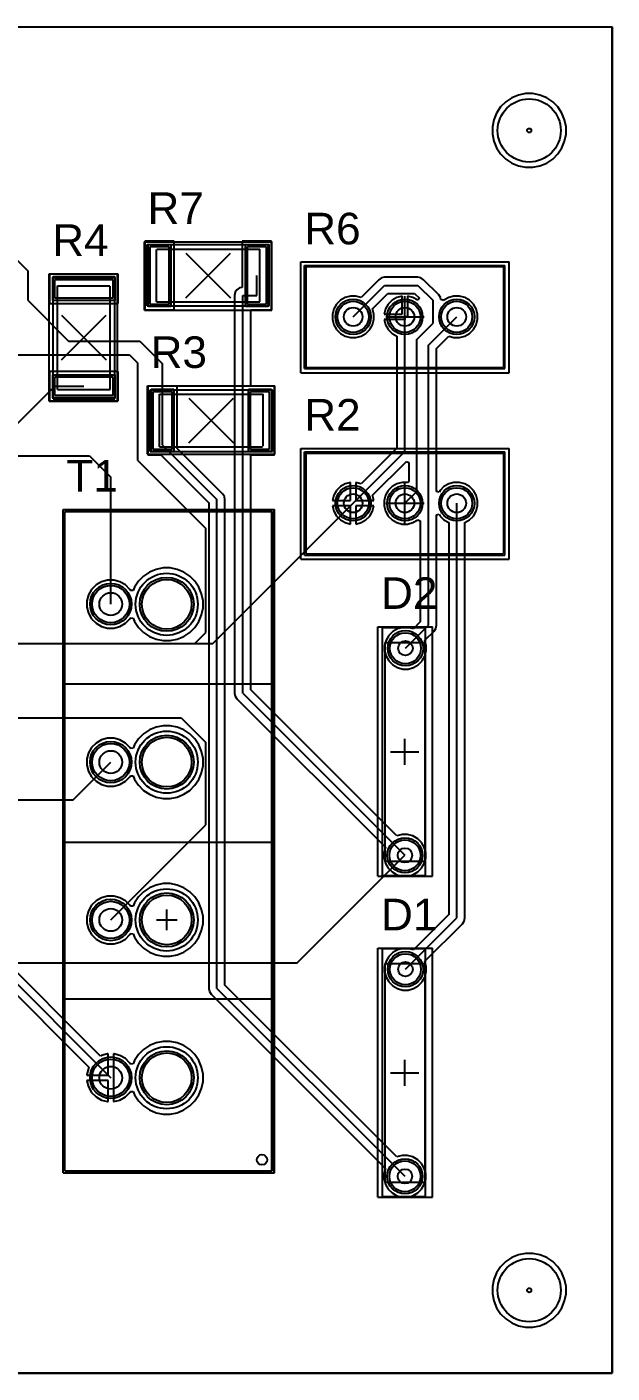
# Model space of a CAD drawing. Header units: millimetres. Extents: x 0 to 140, y 0 to 65.
# Drawn here: x 111.8 to 140, y 0 to 65 of the extents above; entities that cross this region are included whole.
import ezdxf

# ---------------------------------------------------------------- set-up
doc = ezdxf.new("R2010")
doc.units = ezdxf.units.MM
for name, color, linetype in [('BottomLayer', 5, 'Continuous'), ('BottomSolder', 6, 'Continuous'), ('Mechanical1', 6, 'Continuous'), ('Mechanical15', 56, 'Continuous'), ('MultiLayer', 9, 'Continuous'), ('PadHoleLayer', 156, 'Continuous'), ('TopLayer', 1, 'Continuous'), ('TopOverlay', 2, 'Continuous'), ('TopSolder', 216, 'Continuous')]:
    doc.layers.add(name, color=color, linetype=linetype)
doc.styles.add('Arial', font='arial.ttf', dxfattribs={"height": 0.2})

# ---------------------------------------------------------------- blocks, each defined once
blk = doc.blocks.new('CON__WJ06_04P_2')
at = {"layer": 'BottomLayer'}
for centre, radius in [((-15.24, 2.7), 0.9), ((-7.62, 2.7), 0.9), ((0, 2.7), 0.9), ((7.63, 2.7), 0.9), ((-15.24, 0), 1.2), ((-7.62, 0), 1.2), ((0, 0), 1.2), ((7.62, 0), 1.2)]:
    blk.add_circle(centre, radius, dxfattribs=at)
at = {"layer": 'BottomSolder'}
for centre, radius in [((-15.24, 2.7), 1.002), ((-7.62, 2.7), 1.002), ((0, 2.7), 1.002), ((7.63, 2.7), 1.002), ((-15.24, 0), 1.302), ((-7.62, 0), 1.302), ((0, 0), 1.302), ((7.62, 0), 1.302)]:
    blk.add_circle(centre, radius, dxfattribs=at)
at = {"layer": 'Mechanical1'}
for p, q in [((-19.74, 4.92), (12.1, 4.92)), ((-19.74, 4.92), (-19.74, -5.08)), ((12.1, 4.92), (12.1, -5.08)), ((-19.74, -5.08), (12.1, -5.08))]:
    blk.add_line(p, q, dxfattribs=at)
blk.add_circle((-19.2, -4.6), 0.25, dxfattribs=at)
at = {"layer": 'Mechanical15'}
for p, q in [((-19.83, 5), (12.2, 5)), ((-19.83, 5), (-19.83, -5.175)), ((12.2, 5), (12.2, -5.175)), ((-8.12, 0), (-7.12, 0)), ((-7.62, 0.5), (-7.62, -0.5)), ((-19.83, -5.175), (12.2, -5.175))]:
    blk.add_line(p, q, dxfattribs=at)
at = {"layer": 'MultiLayer'}
for centre, radius in [((-15.24, 2.7), 0.9), ((-7.62, 2.7), 0.9), ((0, 2.7), 0.9), ((7.63, 2.7), 0.9), ((-15.24, 0), 1.2), ((-7.62, 0), 1.2), ((0, 0), 1.2), ((7.62, 0), 1.2)]:
    blk.add_circle(centre, radius, dxfattribs=at)
at = {"layer": 'PadHoleLayer'}
for centre, radius in [((-15.24, 2.7), 0.55), ((-7.62, 2.7), 0.55), ((0, 2.7), 0.55), ((7.63, 2.7), 0.55), ((-15.24, 0), 1.5), ((-7.62, 0), 1.5), ((0, 0), 1.5), ((7.62, 0), 1.5)]:
    blk.add_circle(centre, radius, dxfattribs=at)
at = {"layer": 'TopLayer'}
for centre, radius in [((-15.24, 2.7), 0.9), ((-7.62, 2.7), 0.9), ((0, 2.7), 0.9), ((7.63, 2.7), 0.9), ((-15.24, 0), 1.2), ((-7.62, 0), 1.2), ((0, 0), 1.2), ((7.62, 0), 1.2)]:
    blk.add_circle(centre, radius, dxfattribs=at)
at = {"layer": 'TopOverlay'}
for p, q in [((-19.83, 5), (-19.83, -5.2)), ((-19.83, 5), (-3.03, 5)), ((-11.43, 5), (-11.43, -5.2)), ((-3.87, 5), (12.2, 5)), ((-3.87, 5), (-3.87, -5.2)), ((3.78, 5), (3.78, -5.2)), ((12.2, 5), (12.2, -5.2)), ((-19.83, -5.2), (-3.03, -5.2)), ((-3.87, -5.2), (12.2, -5.2))]:
    blk.add_line(p, q, dxfattribs=at)
blk.add_circle((-19.2, -4.6), 0.25, dxfattribs=at)
at = {"layer": 'TopSolder'}
for centre, radius in [((-15.24, 2.7), 1.002), ((-7.62, 2.7), 1.002), ((0, 2.7), 1.002), ((7.63, 2.7), 1.002), ((-15.24, 0), 1.302), ((-7.62, 0), 1.302), ((0, 0), 1.302), ((7.62, 0), 1.302)]:
    blk.add_circle(centre, radius, dxfattribs=at)
blk = doc.blocks.new('R________2010_4')
at = {"layer": 'BottomLayer'}
for p, q in [((-2.8, 1.4), (-1.9, 1.4)), ((-2.8, -1.4), (-2.8, 1.4)), ((-1.9, 1.4), (-1.9, -1.4)), ((1.9, 1.4), (2.8, 1.4)), ((1.9, -1.4), (1.9, 1.4)), ((2.8, 1.4), (2.8, -1.4)), ((-1.9, -1.4), (-2.8, -1.4)), ((2.8, -1.4), (1.9, -1.4))]:
    blk.add_line(p, q, dxfattribs=at)
at = {"layer": 'BottomSolder'}
for p, q in [((-2.902, 1.502), (-1.798, 1.502)), ((-2.902, -1.502), (-2.902, 1.502)), ((-1.798, 1.502), (-1.798, -1.502)), ((1.798, 1.502), (2.902, 1.502)), ((1.798, -1.502), (1.798, 1.502)), ((2.902, 1.502), (2.902, -1.502)), ((-1.798, -1.502), (-2.902, -1.502)), ((2.902, -1.502), (1.798, -1.502))]:
    blk.add_line(p, q, dxfattribs=at)
at = {"layer": 'Mechanical1'}
for p, q in [((-2.5, -1.275), (-2.5, 1.25)), ((-2.475, 1.275), (2.5, 1.275)), ((2.5, -1.275), (2.5, 1.275)), ((-2.5, -1.275), (2.5, -1.275))]:
    blk.add_line(p, q, dxfattribs=at)
at = {"layer": 'Mechanical15'}
for p, q in [((-2.95, 1.5), (2.95, 1.5)), ((-2.95, -1.475), (-2.95, 1.5)), ((2.95, -1.475), (2.95, 1.5)), ((-1.08, 1.079), (1.079, -1.08)), ((-1.08, -1.08), (1.079, 1.079)), ((-2.95, -1.475), (2.95, -1.475))]:
    blk.add_line(p, q, dxfattribs=at)
at = {"layer": 'MultiLayer'}
for p, q in [((-2.8, 1.4), (-1.9, 1.4)), ((-2.8, -1.4), (-2.8, 1.4)), ((-1.9, 1.4), (-1.9, -1.4)), ((1.9, 1.4), (2.8, 1.4)), ((1.9, -1.4), (1.9, 1.4)), ((2.8, 1.4), (2.8, -1.4)), ((-1.9, -1.4), (-2.8, -1.4)), ((2.8, -1.4), (1.9, -1.4))]:
    blk.add_line(p, q, dxfattribs=at)
at = {"layer": 'TopLayer'}
for p, q in [((-2.8, 1.4), (-1.9, 1.4)), ((-2.8, -1.4), (-2.8, 1.4)), ((-1.9, 1.4), (-1.9, -1.4)), ((1.9, 1.4), (2.8, 1.4)), ((1.9, -1.4), (1.9, 1.4)), ((2.8, 1.4), (2.8, -1.4)), ((-1.9, -1.4), (-2.8, -1.4)), ((2.8, -1.4), (1.9, -1.4))]:
    blk.add_line(p, q, dxfattribs=at)
at = {"layer": 'TopOverlay'}
for p, q in [((-3.075, 1.625), (3.075, 1.625)), ((-3.075, -1.675), (-3.075, 1.625)), ((3.075, -1.675), (3.075, 1.625)), ((-3.075, -1.675), (3.075, -1.675))]:
    blk.add_line(p, q, dxfattribs=at)
at = {"layer": 'TopSolder'}
for p, q in [((-2.902, 1.502), (-1.798, 1.502)), ((-2.902, -1.502), (-2.902, 1.502)), ((-1.798, 1.502), (-1.798, -1.502)), ((1.798, 1.502), (2.902, 1.502)), ((1.798, -1.502), (1.798, 1.502)), ((2.902, 1.502), (2.902, -1.502)), ((-1.798, -1.502), (-2.902, -1.502)), ((2.902, -1.502), (1.798, -1.502))]:
    blk.add_line(p, q, dxfattribs=at)
blk = doc.blocks.new('TRIMPOT_5')
at = {"layer": 'BottomLayer'}
for centre in [(-2.5, 0), (0, 0), (2.5, 0)]:
    blk.add_circle(centre, 0.75, dxfattribs=at)
at = {"layer": 'BottomSolder'}
for centre in [(-2.5, 0), (0, 0), (2.5, 0)]:
    blk.add_circle(centre, 0.852, dxfattribs=at)
at = {"layer": 'Mechanical1'}
for p, q in [((-4.775, 2.425), (-4.775, -2.425)), ((4.775, 2.45), (-4.75, 2.45)), ((4.775, 2.45), (4.775, -2.425)), ((4.775, -2.425), (-4.775, -2.425))]:
    blk.add_line(p, q, dxfattribs=at)
at = {"layer": 'Mechanical15'}
for p, q in [((4.85, 2.5), (-4.825, 2.5)), ((-4.825, 2.5), (-4.825, -2.475)), ((4.85, 2.5), (4.85, -2.475)), ((0, 1), (0, -1)), ((0.925, 0), (-0.925, 0)), ((4.85, -2.475), (-4.825, -2.475))]:
    blk.add_line(p, q, dxfattribs=at)
at = {"layer": 'MultiLayer'}
for centre in [(-2.5, 0), (0, 0), (2.5, 0)]:
    blk.add_circle(centre, 0.75, dxfattribs=at)
at = {"layer": 'PadHoleLayer'}
for centre in [(-2.5, 0), (0, 0), (2.5, 0)]:
    blk.add_circle(centre, 0.45, dxfattribs=at)
at = {"layer": 'TopLayer'}
for centre in [(-2.5, 0), (0, 0), (2.5, 0)]:
    blk.add_circle(centre, 0.75, dxfattribs=at)
at = {"layer": 'TopOverlay'}
for p, q in [((-5.025, 2.7), (-5.025, -2.65)), ((5.025, 2.7), (-5.025, 2.7)), ((5.025, 2.7), (5.025, -2.65)), ((5.025, -2.65), (-5.025, -2.65))]:
    blk.add_line(p, q, dxfattribs=at)
at = {"layer": 'TopSolder'}
for centre in [(-2.5, 0), (0, 0), (2.5, 0)]:
    blk.add_circle(centre, 0.852, dxfattribs=at)
blk = doc.blocks.new('R________2010_7')
at = {"layer": 'BottomLayer'}
for p, q in [((-2.8, 1.4), (-1.9, 1.4)), ((-2.8, -1.4), (-2.8, 1.4)), ((-1.9, 1.4), (-1.9, -1.4)), ((1.9, 1.4), (2.8, 1.4)), ((1.9, -1.4), (1.9, 1.4)), ((2.8, 1.4), (2.8, -1.4)), ((-1.9, -1.4), (-2.8, -1.4)), ((2.8, -1.4), (1.9, -1.4))]:
    blk.add_line(p, q, dxfattribs=at)
at = {"layer": 'BottomSolder'}
for p, q in [((-2.902, 1.502), (-1.798, 1.502)), ((-2.902, -1.502), (-2.902, 1.502)), ((-1.798, 1.502), (-1.798, -1.502)), ((1.798, 1.502), (2.902, 1.502)), ((1.798, -1.502), (1.798, 1.502)), ((2.902, 1.502), (2.902, -1.502)), ((-1.798, -1.502), (-2.902, -1.502)), ((2.902, -1.502), (1.798, -1.502))]:
    blk.add_line(p, q, dxfattribs=at)
at = {"layer": 'Mechanical1'}
for p, q in [((-2.5, -1.275), (-2.5, 1.25)), ((2.5, 1.275), (-2.475, 1.275)), ((2.5, -1.275), (2.5, 1.275)), ((2.5, -1.275), (-2.5, -1.275))]:
    blk.add_line(p, q, dxfattribs=at)
at = {"layer": 'Mechanical15'}
for p, q in [((-2.95, -1.475), (-2.95, 1.5)), ((2.95, 1.5), (-2.95, 1.5)), ((2.95, -1.475), (2.95, 1.5)), ((-1.08, -1.079), (1.079, 1.08)), ((1.079, -1.079), (-1.08, 1.08)), ((2.95, -1.475), (-2.95, -1.475))]:
    blk.add_line(p, q, dxfattribs=at)
at = {"layer": 'MultiLayer'}
for p, q in [((-2.8, 1.4), (-1.9, 1.4)), ((-2.8, -1.4), (-2.8, 1.4)), ((-1.9, 1.4), (-1.9, -1.4)), ((1.9, 1.4), (2.8, 1.4)), ((1.9, -1.4), (1.9, 1.4)), ((2.8, 1.4), (2.8, -1.4)), ((-1.9, -1.4), (-2.8, -1.4)), ((2.8, -1.4), (1.9, -1.4))]:
    blk.add_line(p, q, dxfattribs=at)
at = {"layer": 'TopLayer'}
for p, q in [((-2.8, 1.4), (-1.9, 1.4)), ((-2.8, -1.4), (-2.8, 1.4)), ((-1.9, 1.4), (-1.9, -1.4)), ((1.9, 1.4), (2.8, 1.4)), ((1.9, -1.4), (1.9, 1.4)), ((2.8, 1.4), (2.8, -1.4)), ((-1.9, -1.4), (-2.8, -1.4)), ((2.8, -1.4), (1.9, -1.4))]:
    blk.add_line(p, q, dxfattribs=at)
at = {"layer": 'TopOverlay'}
for p, q in [((-3.075, -1.675), (-3.075, 1.625)), ((3.075, 1.625), (-3.075, 1.625)), ((3.075, -1.675), (3.075, 1.625)), ((3.075, -1.675), (-3.075, -1.675))]:
    blk.add_line(p, q, dxfattribs=at)
at = {"layer": 'TopSolder'}
for p, q in [((-2.902, 1.502), (-1.798, 1.502)), ((-2.902, -1.502), (-2.902, 1.502)), ((-1.798, 1.502), (-1.798, -1.502)), ((1.798, 1.502), (2.902, 1.502)), ((1.798, -1.502), (1.798, 1.502)), ((2.902, 1.502), (2.902, -1.502)), ((-1.798, -1.502), (-2.902, -1.502)), ((2.902, -1.502), (1.798, -1.502))]:
    blk.add_line(p, q, dxfattribs=at)
blk = doc.blocks.new('R________2010_8')
at = {"layer": 'BottomLayer'}
for p, q in [((-2.8, 1.4), (-1.9, 1.4)), ((-2.8, -1.4), (-2.8, 1.4)), ((-1.9, 1.4), (-1.9, -1.4)), ((1.9, 1.4), (2.8, 1.4)), ((1.9, -1.4), (1.9, 1.4)), ((2.8, 1.4), (2.8, -1.4)), ((-1.9, -1.4), (-2.8, -1.4)), ((2.8, -1.4), (1.9, -1.4))]:
    blk.add_line(p, q, dxfattribs=at)
at = {"layer": 'BottomSolder'}
for p, q in [((-2.902, 1.502), (-1.798, 1.502)), ((-2.902, -1.502), (-2.902, 1.502)), ((-1.798, 1.502), (-1.798, -1.502)), ((1.798, 1.502), (2.902, 1.502)), ((1.798, -1.502), (1.798, 1.502)), ((2.902, 1.502), (2.902, -1.502)), ((-1.798, -1.502), (-2.902, -1.502)), ((2.902, -1.502), (1.798, -1.502))]:
    blk.add_line(p, q, dxfattribs=at)
at = {"layer": 'Mechanical1'}
for p, q in [((-2.5, 1.25), (-2.5, -1.275)), ((2.5, 1.275), (-2.475, 1.275)), ((2.5, 1.275), (2.5, -1.275)), ((2.5, -1.275), (-2.5, -1.275))]:
    blk.add_line(p, q, dxfattribs=at)
at = {"layer": 'Mechanical15'}
for p, q in [((2.95, 1.5), (-2.95, 1.5)), ((-2.95, 1.5), (-2.95, -1.475)), ((2.95, 1.5), (2.95, -1.475)), ((1.079, -1.08), (-1.08, 1.079)), ((1.079, 1.079), (-1.08, -1.08)), ((2.95, -1.475), (-2.95, -1.475))]:
    blk.add_line(p, q, dxfattribs=at)
at = {"layer": 'MultiLayer'}
for p, q in [((-2.8, 1.4), (-1.9, 1.4)), ((-2.8, -1.4), (-2.8, 1.4)), ((-1.9, 1.4), (-1.9, -1.4)), ((1.9, 1.4), (2.8, 1.4)), ((1.9, -1.4), (1.9, 1.4)), ((2.8, 1.4), (2.8, -1.4)), ((-1.9, -1.4), (-2.8, -1.4)), ((2.8, -1.4), (1.9, -1.4))]:
    blk.add_line(p, q, dxfattribs=at)
at = {"layer": 'TopLayer'}
for p, q in [((-2.8, 1.4), (-1.9, 1.4)), ((-2.8, -1.4), (-2.8, 1.4)), ((-1.9, 1.4), (-1.9, -1.4)), ((1.9, 1.4), (2.8, 1.4)), ((1.9, -1.4), (1.9, 1.4)), ((2.8, 1.4), (2.8, -1.4)), ((-1.9, -1.4), (-2.8, -1.4)), ((2.8, -1.4), (1.9, -1.4))]:
    blk.add_line(p, q, dxfattribs=at)
at = {"layer": 'TopOverlay'}
for p, q in [((3.075, 1.625), (-3.075, 1.625)), ((-3.075, 1.625), (-3.075, -1.675)), ((3.075, 1.625), (3.075, -1.675)), ((3.075, -1.675), (-3.075, -1.675))]:
    blk.add_line(p, q, dxfattribs=at)
at = {"layer": 'TopSolder'}
for p, q in [((-2.902, 1.502), (-1.798, 1.502)), ((-2.902, -1.502), (-2.902, 1.502)), ((-1.798, 1.502), (-1.798, -1.502)), ((1.798, 1.502), (2.902, 1.502)), ((1.798, -1.502), (1.798, 1.502)), ((2.902, 1.502), (2.902, -1.502)), ((-1.798, -1.502), (-2.902, -1.502)), ((2.902, -1.502), (1.798, -1.502))]:
    blk.add_line(p, q, dxfattribs=at)
blk = doc.blocks.new('TRIMPOT_9')
at = {"layer": 'BottomLayer'}
for centre in [(-2.5, 0), (0, 0), (2.5, 0)]:
    blk.add_circle(centre, 0.75, dxfattribs=at)
at = {"layer": 'BottomSolder'}
for centre in [(-2.5, 0), (0, 0), (2.5, 0)]:
    blk.add_circle(centre, 0.852, dxfattribs=at)
at = {"layer": 'Mechanical1'}
for p, q in [((-4.775, 2.425), (-4.775, -2.425)), ((4.775, 2.45), (-4.75, 2.45)), ((4.775, 2.45), (4.775, -2.425)), ((4.775, -2.425), (-4.775, -2.425))]:
    blk.add_line(p, q, dxfattribs=at)
at = {"layer": 'Mechanical15'}
for p, q in [((4.85, 2.5), (-4.825, 2.5)), ((-4.825, 2.5), (-4.825, -2.475)), ((4.85, 2.5), (4.85, -2.475)), ((0, 1), (0, -1)), ((0.925, 0), (-0.925, 0)), ((4.85, -2.475), (-4.825, -2.475))]:
    blk.add_line(p, q, dxfattribs=at)
at = {"layer": 'MultiLayer'}
for centre in [(-2.5, 0), (0, 0), (2.5, 0)]:
    blk.add_circle(centre, 0.75, dxfattribs=at)
at = {"layer": 'PadHoleLayer'}
for centre in [(-2.5, 0), (0, 0), (2.5, 0)]:
    blk.add_circle(centre, 0.45, dxfattribs=at)
at = {"layer": 'TopLayer'}
for centre in [(-2.5, 0), (0, 0), (2.5, 0)]:
    blk.add_circle(centre, 0.75, dxfattribs=at)
at = {"layer": 'TopOverlay'}
for p, q in [((-5.025, 2.7), (-5.025, -2.65)), ((5.025, 2.7), (-5.025, 2.7)), ((5.025, 2.7), (5.025, -2.65)), ((5.025, -2.65), (-5.025, -2.65))]:
    blk.add_line(p, q, dxfattribs=at)
at = {"layer": 'TopSolder'}
for centre in [(-2.5, 0), (0, 0), (2.5, 0)]:
    blk.add_circle(centre, 0.852, dxfattribs=at)
blk = doc.blocks.new('DIODE_15')
at = {"layer": 'BottomLayer'}
for centre in [(-5, 0.025), (5, 0)]:
    blk.add_circle(centre, 0.75, dxfattribs=at)
at = {"layer": 'BottomSolder'}
for centre in [(-5, 0.025), (5, 0)]:
    blk.add_circle(centre, 0.852, dxfattribs=at)
at = {"layer": 'Mechanical1'}
for p, q in [((-5.275, -0.95), (-5.275, 0.975)), ((5.275, 0.975), (-5.275, 0.975)), ((5.275, -0.95), (5.275, 0.975)), ((5.275, -0.95), (-5.275, -0.95))]:
    blk.add_line(p, q, dxfattribs=at)
at = {"layer": 'Mechanical15'}
for p, q in [((5.975, 1), (-6, 1)), ((-6, -1.075), (-6, 1)), ((0, -0.7), (0, 0.675)), ((5.975, -1.075), (5.975, 1)), ((0.625, 0), (-0.625, 0)), ((5.975, -1.075), (-6, -1.075))]:
    blk.add_line(p, q, dxfattribs=at)
at = {"layer": 'MultiLayer'}
for centre in [(-5, 0.025), (5, 0)]:
    blk.add_circle(centre, 0.75, dxfattribs=at)
at = {"layer": 'PadHoleLayer'}
for centre in [(-5, 0.025), (5, 0)]:
    blk.add_circle(centre, 0.35, dxfattribs=at)
at = {"layer": 'TopLayer'}
for centre in [(-5, 0.025), (5, 0)]:
    blk.add_circle(centre, 0.75, dxfattribs=at)
at = {"layer": 'TopOverlay'}
for p, q in [((-6.025, -1.3), (-6.025, 1.325)), ((6, 1.325), (-6.025, 1.325)), ((6, -1.3), (6, 1.325)), ((6, -1.3), (-6.025, -1.3))]:
    blk.add_line(p, q, dxfattribs=at)
at = {"layer": 'TopSolder'}
for centre in [(-5, 0.025), (5, 0)]:
    blk.add_circle(centre, 0.852, dxfattribs=at)
blk = doc.blocks.new('DIODE_16')
at = {"layer": 'BottomLayer'}
for centre in [(-5, 0.025), (5, 0)]:
    blk.add_circle(centre, 0.75, dxfattribs=at)
at = {"layer": 'BottomSolder'}
for centre in [(-5, 0.025), (5, 0)]:
    blk.add_circle(centre, 0.852, dxfattribs=at)
at = {"layer": 'Mechanical1'}
for p, q in [((5.275, 0.975), (-5.275, 0.975)), ((-5.275, -0.95), (-5.275, 0.975)), ((5.275, -0.95), (5.275, 0.975)), ((5.275, -0.95), (-5.275, -0.95))]:
    blk.add_line(p, q, dxfattribs=at)
at = {"layer": 'Mechanical15'}
for p, q in [((-6, -1.075), (-6, 1)), ((5.975, 1), (-6, 1)), ((0, -0.7), (0, 0.675)), ((5.975, -1.075), (5.975, 1)), ((0.625, 0), (-0.625, 0)), ((5.975, -1.075), (-6, -1.075))]:
    blk.add_line(p, q, dxfattribs=at)
at = {"layer": 'MultiLayer'}
for centre in [(-5, 0.025), (5, 0)]:
    blk.add_circle(centre, 0.75, dxfattribs=at)
at = {"layer": 'PadHoleLayer'}
for centre in [(-5, 0.025), (5, 0)]:
    blk.add_circle(centre, 0.35, dxfattribs=at)
at = {"layer": 'TopLayer'}
for centre in [(-5, 0.025), (5, 0)]:
    blk.add_circle(centre, 0.75, dxfattribs=at)
at = {"layer": 'TopOverlay'}
for p, q in [((6, 1.325), (-6.025, 1.325)), ((-6.025, -1.3), (-6.025, 1.325)), ((6, -1.3), (6, 1.325)), ((6, -1.3), (-6.025, -1.3))]:
    blk.add_line(p, q, dxfattribs=at)
at = {"layer": 'TopSolder'}
for centre in [(-5, 0.025), (5, 0)]:
    blk.add_circle(centre, 0.852, dxfattribs=at)

msp = doc.modelspace()

# ---------------------------------------------------------------- linework, layer by layer
at = {"layer": 'BottomLayer'}
for p, q in [((0, 65), (140, 65)), ((140, 0), (140, 65)), ((106.115, 58.896), (111.804, 53.206)), ((111.804, 51.784), (111.804, 53.206)), ((111.804, 51.784), (113.76, 49.828)), ((113.76, 49.828), (117.208, 49.828)), ((117.208, 49.828), (118.3, 48.736)), ((99.384, 49.168), (116.706, 49.168)), ((116.706, 49.168), (117.113, 48.761)), ((117.113, 44.062), (117.113, 48.761)), ((118.3, 46), (118.3, 48.736)), ((110.649, 45.205), (113.093, 47.65)), ((113.093, 47.65), (114.5, 47.65)), ((11.452, 44.291), (114.776, 44.291)), ((114.776, 44.291), (115.8, 43.267)), ((117.113, 44.062), (120.389, 40.786)), ((115.8, 37.13), (115.8, 43.267)), ((120.723, 35.223), (127.5, 42)), ((120.389, 35.757), (120.389, 40.786)), ((119.856, 35.223), (120.389, 35.757)), ((105.827, 35.223), (119.856, 35.223)), ((119.856, 35.223), (120.723, 35.223)), ((105.822, 31.642), (119.196, 31.642)), ((119.196, 31.642), (120.389, 30.448)), ((120.389, 26.469), (120.389, 30.448)), ((113.979, 27.679), (115.8, 29.5)), ((96.056, 27.679), (113.979, 27.679)), ((115.8, 21.88), (120.389, 26.469)), ((124.805, 19.805), (130, 25)), ((28.162, 19.805), (124.805, 19.805)), ((0, 0), (140, 0))]:
    msp.add_line(p, q, dxfattribs=at)
at = {"layer": 'BottomSolder'}
for centre in [(136, 60), (136, 4)]:
    msp.add_circle(centre, 0.102, dxfattribs=at)
at = {"layer": 'PadHoleLayer'}
for centre in [(136, 60), (136, 4)]:
    msp.add_circle(centre, 1.525, dxfattribs=at)
at = {"layer": 'TopLayer'}
for p, q in [((0, 65), (140, 65)), ((140, 65), (140, 0)), ((135.825, 61.779), (135.481, 61.711)), ((136.175, 61.779), (135.825, 61.779)), ((136.519, 61.711), (136.175, 61.779)), ((134.618, 61.134), (134.423, 60.843)), ((134.866, 61.382), (134.618, 61.134)), ((135.157, 61.577), (134.866, 61.382)), ((135.481, 61.711), (135.157, 61.577)), ((136.843, 61.577), (136.519, 61.711)), ((137.134, 61.382), (136.843, 61.577)), ((137.382, 61.134), (137.134, 61.382)), ((137.577, 60.843), (137.382, 61.134)), ((134.289, 60.519), (134.221, 60.175)), ((134.423, 60.843), (134.289, 60.519)), ((137.711, 60.519), (137.577, 60.843)), ((137.779, 60.175), (137.711, 60.519)), ((134.221, 60.175), (134.221, 59.825)), ((134.221, 59.825), (134.289, 59.481)), ((137.711, 59.481), (137.779, 59.825)), ((137.779, 59.825), (137.779, 60.175)), ((134.289, 59.481), (134.423, 59.157)), ((134.423, 59.157), (134.618, 58.866)), ((137.382, 58.866), (137.577, 59.157)), ((137.577, 59.157), (137.711, 59.481)), ((134.618, 58.866), (134.866, 58.618)), ((134.866, 58.618), (135.157, 58.423)), ((136.843, 58.423), (137.134, 58.618)), ((137.134, 58.618), (137.382, 58.866)), ((135.157, 58.423), (135.481, 58.289)), ((135.481, 58.289), (135.825, 58.221)), ((135.825, 58.221), (136.175, 58.221)), ((136.175, 58.221), (136.519, 58.289)), ((136.519, 58.289), (136.843, 58.423)), ((118.854, 54.654), (117.446, 54.654)), ((117.446, 54.654), (117.446, 51.346)), ((118.854, 51.346), (118.854, 54.654)), ((123.554, 54.654), (122.146, 54.654)), ((122.146, 54.654), (122.146, 52.422)), ((123.554, 51.346), (123.554, 54.654)), ((116.154, 53.054), (112.846, 53.054)), ((112.846, 53.054), (112.846, 51.646)), ((116.154, 51.646), (116.154, 53.054)), ((122.85, 52.038), (122.85, 53)), ((128.746, 52.795), (127.886, 51.936)), ((128.872, 52.879), (128.746, 52.795)), ((129.021, 52.909), (128.872, 52.879)), ((130.626, 52.909), (129.021, 52.909)), ((130.774, 52.879), (130.626, 52.909)), ((130.9, 52.795), (130.774, 52.879)), ((131.637, 52.059), (130.9, 52.795)), ((121.809, 52.187), (121.779, 52.038)), ((121.779, 52.038), (121.779, 32.833)), ((121.893, 52.313), (121.809, 52.187)), ((122.019, 52.397), (121.893, 52.313)), ((122.146, 52.422), (122.019, 52.397)), ((122.167, 52.038), (122.85, 52.038)), ((122.167, 32.833), (122.167, 52.038)), ((127.368, 52.004), (127.112, 51.936)), ((127.632, 52.004), (127.368, 52.004)), ((127.5, 51), (129.021, 52.521)), ((127.886, 51.936), (127.632, 52.004)), ((128.436, 51.386), (129.181, 52.132)), ((129.021, 52.521), (130.626, 52.521)), ((129.181, 52.132), (130.465, 52.132)), ((129.868, 52.004), (129.612, 51.936)), ((129.873, 52.004), (129.868, 52.004)), ((129.873, 51.127), (129.873, 52.004)), ((130.132, 52.004), (130.127, 52.004)), ((130.127, 52.004), (130.127, 51)), ((130.388, 51.936), (130.132, 52.004)), ((130.465, 52.132), (130.702, 51.895)), ((130.626, 52.521), (131.362, 51.784)), ((131.721, 51.933), (131.637, 52.059)), ((132.368, 52.004), (132.112, 51.936)), ((132.632, 52.004), (132.368, 52.004)), ((132.887, 51.936), (132.632, 52.004)), ((112.846, 51.646), (116.154, 51.646)), ((126.564, 51.388), (126.496, 51.132)), ((126.697, 51.616), (126.564, 51.388)), ((126.884, 51.803), (126.697, 51.616)), ((127.112, 51.936), (126.884, 51.803)), ((128.504, 51.132), (128.436, 51.386)), ((129.064, 51.388), (128.996, 51.132)), ((129.197, 51.616), (129.064, 51.388)), ((129.384, 51.803), (129.197, 51.616)), ((129.612, 51.936), (129.384, 51.803)), ((130.616, 51.803), (130.388, 51.936)), ((130.702, 51.895), (130.616, 51.803)), ((131.362, 50.692), (131.362, 51.784)), ((131.74, 51.839), (131.721, 51.933)), ((131.872, 51.792), (131.74, 51.839)), ((131.883, 51.803), (131.872, 51.792)), ((132.112, 51.936), (131.883, 51.803)), ((133.116, 51.803), (132.887, 51.936)), ((133.303, 51.616), (133.116, 51.803)), ((133.436, 51.388), (133.303, 51.616)), ((133.504, 51.132), (133.436, 51.388)), ((117.446, 51.346), (118.854, 51.346)), ((122.556, 47.654), (122.556, 51.346)), ((122.556, 51.346), (123.554, 51.346)), ((126.496, 51.132), (126.496, 50.868)), ((126.496, 50.868), (126.564, 50.612)), ((128.436, 50.612), (128.504, 50.868)), ((128.504, 50.868), (128.504, 51.132)), ((128.996, 51.132), (128.996, 51.127)), ((128.996, 51.127), (129.873, 51.127)), ((130, 50.873), (128.996, 50.873)), ((128.996, 50.873), (128.996, 50.868)), ((128.996, 50.868), (129.064, 50.612)), ((130, 44.5), (130, 51)), ((130.127, 51), (130, 51)), ((130, 51), (130, 50.873)), ((131.131, 49.631), (132.5, 51)), ((133.436, 50.612), (133.504, 50.868)), ((133.504, 50.868), (133.504, 51.132)), ((126.564, 50.612), (126.697, 50.384)), ((126.697, 50.384), (126.884, 50.197)), ((126.884, 50.197), (127.112, 50.064)), ((127.112, 50.064), (127.368, 49.996)), ((127.632, 49.996), (127.888, 50.064)), ((127.888, 50.064), (128.116, 50.197)), ((128.116, 50.197), (128.303, 50.384)), ((128.303, 50.384), (128.436, 50.612)), ((129.064, 50.612), (129.197, 50.384)), ((129.197, 50.384), (129.384, 50.197)), ((129.384, 50.197), (129.612, 50.065)), ((129.612, 50.065), (129.612, 44.661)), ((130.575, 49.904), (131.362, 50.692)), ((131.519, 49.47), (132.113, 50.064)), ((132.113, 50.064), (132.368, 49.996)), ((132.632, 49.996), (132.887, 50.064)), ((132.887, 50.064), (133.116, 50.197)), ((133.116, 50.197), (133.303, 50.384)), ((133.303, 50.384), (133.436, 50.612)), ((127.368, 49.996), (127.632, 49.996)), ((130.575, 42.575), (130.575, 49.904)), ((131.131, 36.106), (131.131, 49.631)), ((131.519, 42.564), (131.519, 49.47)), ((132.368, 49.996), (132.632, 49.996)), ((116.154, 48.354), (112.846, 48.354)), ((112.846, 48.354), (112.846, 46.946)), ((116.154, 46.946), (116.154, 48.354)), ((119.004, 47.654), (117.596, 47.654)), ((117.596, 47.654), (117.596, 44.346)), ((119.004, 44.651), (119.004, 47.654)), ((123.704, 47.654), (122.556, 47.654)), ((123.704, 44.346), (123.704, 47.654)), ((112.846, 46.946), (116.154, 46.946)), ((118.3, 44.806), (118.3, 46)), ((117.596, 44.346), (118.21, 44.346)), ((118.21, 44.346), (120.534, 42.022)), ((118.3, 44.806), (120.923, 42.183)), ((121.197, 42.457), (119.004, 44.651)), ((122.556, 32.994), (122.556, 44.346)), ((122.556, 44.346), (123.704, 44.346)), ((127.5, 42), (130, 44.5)), ((129.612, 44.661), (127.887, 42.936)), ((128.436, 42.387), (130.069, 44.02)), ((130.069, 44.02), (130.186, 43.971)), ((130.186, 43.971), (130.186, 43.046)), ((127.112, 42.936), (126.884, 42.803)), ((127.368, 43.004), (127.112, 42.936)), ((127.373, 43.004), (127.368, 43.004)), ((127.373, 42.127), (127.373, 43.004)), ((127.632, 43.004), (127.627, 43.004)), ((127.627, 43.004), (127.627, 42.127)), ((127.887, 42.936), (127.632, 43.004)), ((129.612, 42.936), (129.384, 42.803)), ((129.868, 43.004), (129.612, 42.936)), ((130.132, 43.004), (129.868, 43.004)), ((130.186, 43.046), (130.132, 43.004)), ((132.112, 42.936), (131.884, 42.803)), ((132.368, 43.004), (132.112, 42.936)), ((132.632, 43.004), (132.368, 43.004)), ((132.888, 42.936), (132.632, 43.004)), ((133.116, 42.803), (132.888, 42.936)), ((121.282, 42.331), (121.197, 42.457)), ((121.311, 42.183), (121.282, 42.331)), ((126.564, 42.388), (126.496, 42.132)), ((126.697, 42.616), (126.564, 42.388)), ((126.884, 42.803), (126.697, 42.616)), ((128.504, 42.132), (128.436, 42.387)), ((129.064, 42.388), (128.996, 42.132)), ((129.197, 42.616), (129.064, 42.388)), ((129.384, 42.803), (129.197, 42.616)), ((130, 42), (130.575, 42.575)), ((131.646, 42.53), (131.519, 42.564)), ((131.697, 42.616), (131.646, 42.53)), ((131.884, 42.803), (131.697, 42.616)), ((133.303, 42.616), (133.116, 42.803)), ((133.436, 42.388), (133.303, 42.616)), ((133.504, 42.132), (133.436, 42.388)), ((120.534, 42.022), (120.534, 18.577)), ((120.923, 18.577), (120.923, 42.183)), ((121.311, 18.738), (121.311, 42.183)), ((126.496, 42.132), (126.496, 42.127)), ((126.496, 42.127), (127.373, 42.127)), ((127.373, 41.873), (126.496, 41.873)), ((126.496, 41.873), (126.496, 41.868)), ((126.496, 41.868), (126.564, 41.612)), ((126.564, 41.612), (126.697, 41.384)), ((127.373, 40.996), (127.373, 41.873)), ((127.627, 42.127), (128.504, 42.127)), ((128.504, 41.873), (127.627, 41.873)), ((127.627, 41.873), (127.627, 40.996)), ((128.303, 41.384), (128.436, 41.612)), ((128.436, 41.612), (128.504, 41.868)), ((128.504, 42.127), (128.504, 42.132)), ((128.504, 41.868), (128.504, 41.873)), ((128.996, 42.132), (128.996, 41.868)), ((128.996, 41.868), (129.064, 41.612)), ((129.064, 41.612), (129.197, 41.384)), ((132.5, 21.975), (132.5, 42)), ((133.303, 41.384), (133.436, 41.612)), ((133.436, 41.612), (133.504, 41.868)), ((133.504, 41.868), (133.504, 42.132)), ((126.697, 41.384), (126.884, 41.197)), ((126.884, 41.197), (127.112, 41.064)), ((127.112, 41.064), (127.368, 40.996)), ((127.368, 40.996), (127.373, 40.996)), ((127.627, 40.996), (127.632, 40.996)), ((127.632, 40.996), (127.888, 41.064)), ((127.888, 41.064), (128.117, 41.197)), ((128.117, 41.197), (128.303, 41.384)), ((129.197, 41.384), (129.384, 41.197)), ((129.384, 41.197), (129.612, 41.064)), ((129.612, 41.064), (129.868, 40.996)), ((129.868, 40.996), (130.132, 40.996)), ((130.132, 40.996), (130.388, 41.064)), ((130.388, 41.064), (130.616, 41.197)), ((130.616, 41.197), (130.625, 41.205)), ((130.625, 41.205), (130.743, 41.157)), ((130.743, 41.157), (130.743, 36.267)), ((131.519, 41.436), (131.646, 41.47)), ((131.519, 36.106), (131.519, 41.436)), ((131.646, 41.47), (131.697, 41.384)), ((131.697, 41.384), (131.884, 41.197)), ((131.884, 41.197), (132.112, 41.065)), ((132.112, 41.065), (132.112, 22.136)), ((132.888, 41.065), (133.116, 41.197)), ((132.888, 21.975), (132.888, 41.065)), ((133.116, 41.197), (133.303, 41.384)), ((117.382, 38.482), (117.138, 38.238)), ((117.669, 38.674), (117.382, 38.482)), ((117.988, 38.807), (117.669, 38.674)), ((118.327, 38.874), (117.988, 38.807)), ((118.673, 38.874), (118.327, 38.874)), ((119.012, 38.807), (118.673, 38.874)), ((119.331, 38.674), (119.012, 38.807)), ((119.618, 38.482), (119.331, 38.674)), ((119.862, 38.238), (119.618, 38.482)), ((114.877, 37.839), (114.725, 37.575)), ((115.091, 38.053), (114.877, 37.839)), ((115.355, 38.205), (115.091, 38.053)), ((115.648, 38.284), (115.355, 38.205)), ((115.952, 38.284), (115.648, 38.284)), ((116.245, 38.205), (115.952, 38.284)), ((116.509, 38.053), (116.245, 38.205)), ((116.723, 37.839), (116.509, 38.053)), ((116.754, 37.786), (116.723, 37.839)), ((116.881, 37.794), (116.754, 37.786)), ((116.946, 37.951), (116.881, 37.794)), ((117.138, 38.238), (116.946, 37.951)), ((120.054, 37.951), (119.862, 38.238)), ((120.187, 37.632), (120.054, 37.951)), ((114.725, 37.575), (114.646, 37.282)), ((114.646, 37.282), (114.646, 36.978)), ((120.254, 37.293), (120.187, 37.632)), ((120.254, 36.947), (120.254, 37.293)), ((114.646, 36.978), (114.725, 36.685)), ((114.725, 36.685), (114.877, 36.421)), ((114.877, 36.421), (115.091, 36.207)), ((116.509, 36.207), (116.723, 36.421)), ((116.723, 36.421), (116.749, 36.466)), ((116.749, 36.466), (116.876, 36.458)), ((116.876, 36.458), (116.946, 36.289)), ((120.054, 36.289), (120.187, 36.608)), ((120.187, 36.608), (120.254, 36.947)), ((115.091, 36.207), (115.355, 36.055)), ((115.355, 36.055), (115.648, 35.976)), ((115.648, 35.976), (115.952, 35.976)), ((115.952, 35.976), (116.245, 36.055)), ((116.245, 36.055), (116.509, 36.207)), ((116.946, 36.289), (117.138, 36.002)), ((117.138, 36.002), (117.382, 35.758)), ((117.382, 35.758), (117.669, 35.566)), ((119.331, 35.566), (119.618, 35.758)), ((119.618, 35.758), (119.862, 36.002)), ((119.862, 36.002), (120.054, 36.289)), ((129.409, 35.803), (129.222, 35.616)), ((129.637, 35.936), (129.409, 35.803)), ((129.893, 36.004), (129.637, 35.936)), ((130.157, 36.004), (129.893, 36.004)), ((130.025, 35), (131.131, 36.106)), ((130.411, 35.936), (130.157, 36.004)), ((130.743, 36.267), (130.411, 35.936)), ((130.961, 35.386), (131.406, 35.831)), ((131.406, 35.831), (131.49, 35.957)), ((131.49, 35.957), (131.519, 36.106)), ((117.669, 35.566), (117.988, 35.433)), ((117.988, 35.433), (118.327, 35.366)), ((118.327, 35.366), (118.673, 35.366)), ((118.673, 35.366), (119.012, 35.433)), ((119.012, 35.433), (119.331, 35.566)), ((129.089, 35.388), (129.021, 35.132)), ((129.021, 35.132), (129.021, 34.868)), ((129.222, 35.616), (129.089, 35.388)), ((131.029, 35.132), (130.961, 35.386)), ((131.029, 34.868), (131.029, 35.132)), ((129.021, 34.868), (129.089, 34.612)), ((129.089, 34.612), (129.222, 34.384)), ((130.828, 34.384), (130.961, 34.612)), ((130.961, 34.612), (131.029, 34.868)), ((129.222, 34.384), (129.409, 34.197)), ((129.409, 34.197), (129.637, 34.064)), ((129.637, 34.064), (129.893, 33.996)), ((129.893, 33.996), (130.157, 33.996)), ((130.157, 33.996), (130.413, 34.064)), ((130.413, 34.064), (130.641, 34.197)), ((130.641, 34.197), (130.828, 34.384)), ((121.779, 32.833), (121.809, 32.684)), ((121.809, 32.684), (121.893, 32.558)), ((121.893, 32.558), (129.064, 25.386)), ((122.167, 32.833), (130, 25)), ((129.614, 25.936), (122.556, 32.994)), ((118.327, 31.254), (117.988, 31.187)), ((118.673, 31.254), (118.327, 31.254)), ((119.012, 31.187), (118.673, 31.254)), ((115.355, 30.575), (115.091, 30.423)), ((115.648, 30.654), (115.355, 30.575)), ((115.952, 30.654), (115.648, 30.654)), ((116.245, 30.575), (115.952, 30.654)), ((116.509, 30.423), (116.245, 30.575)), ((117.138, 30.618), (116.946, 30.331)), ((117.382, 30.862), (117.138, 30.618)), ((117.669, 31.054), (117.382, 30.862)), ((117.988, 31.187), (117.669, 31.054)), ((119.331, 31.054), (119.012, 31.187)), ((119.618, 30.862), (119.331, 31.054)), ((119.862, 30.618), (119.618, 30.862)), ((120.054, 30.331), (119.862, 30.618)), ((114.725, 29.945), (114.646, 29.652)), ((114.877, 30.209), (114.725, 29.945)), ((115.091, 30.423), (114.877, 30.209)), ((116.723, 30.209), (116.509, 30.423)), ((116.752, 30.16), (116.723, 30.209)), ((116.878, 30.168), (116.752, 30.16)), ((116.946, 30.331), (116.878, 30.168)), ((120.187, 30.012), (120.054, 30.331)), ((120.254, 29.673), (120.187, 30.012)), ((114.646, 29.652), (114.646, 29.348)), ((114.646, 29.348), (114.725, 29.055)), ((120.187, 28.988), (120.254, 29.327)), ((120.254, 29.327), (120.254, 29.673)), ((114.725, 29.055), (114.877, 28.791)), ((114.877, 28.791), (115.091, 28.577)), ((116.509, 28.577), (116.723, 28.791)), ((116.723, 28.791), (116.752, 28.84)), ((116.752, 28.84), (116.878, 28.832)), ((116.878, 28.832), (116.946, 28.669)), ((116.946, 28.669), (117.138, 28.382)), ((119.862, 28.382), (120.054, 28.669)), ((120.054, 28.669), (120.187, 28.988)), ((115.091, 28.577), (115.355, 28.425)), ((115.355, 28.425), (115.648, 28.346)), ((115.648, 28.346), (115.952, 28.346)), ((115.952, 28.346), (116.245, 28.425)), ((116.245, 28.425), (116.509, 28.577)), ((117.138, 28.382), (117.382, 28.138)), ((117.382, 28.138), (117.669, 27.946)), ((119.331, 27.946), (119.618, 28.138)), ((119.618, 28.138), (119.862, 28.382)), ((117.669, 27.946), (117.988, 27.813)), ((117.988, 27.813), (118.327, 27.746)), ((118.327, 27.746), (118.673, 27.746)), ((118.673, 27.746), (119.012, 27.813)), ((119.012, 27.813), (119.331, 27.946)), ((129.868, 26.004), (129.614, 25.936)), ((130.132, 26.004), (129.868, 26.004)), ((130.388, 25.936), (130.132, 26.004)), ((129.064, 25.386), (128.996, 25.132)), ((130.616, 25.803), (130.388, 25.936)), ((130.803, 25.616), (130.616, 25.803)), ((130.936, 25.388), (130.803, 25.616)), ((131.004, 25.132), (130.936, 25.388)), ((128.996, 25.132), (128.996, 24.868)), ((128.996, 24.868), (129.064, 24.612)), ((130.936, 24.612), (131.004, 24.868)), ((131.004, 24.868), (131.004, 25.132)), ((129.064, 24.612), (129.197, 24.384)), ((129.197, 24.384), (129.384, 24.197)), ((129.384, 24.197), (129.612, 24.064)), ((129.612, 24.064), (129.868, 23.996)), ((130.132, 23.996), (130.388, 24.064)), ((130.388, 24.064), (130.616, 24.197)), ((130.616, 24.197), (130.803, 24.384)), ((130.803, 24.384), (130.936, 24.612)), ((117.669, 23.434), (117.382, 23.242)), ((117.988, 23.567), (117.669, 23.434)), ((118.327, 23.634), (117.988, 23.567)), ((118.673, 23.634), (118.327, 23.634)), ((119.012, 23.567), (118.673, 23.634)), ((119.331, 23.434), (119.012, 23.567)), ((119.618, 23.242), (119.331, 23.434)), ((129.868, 23.996), (130.132, 23.996)), ((115.091, 22.803), (114.877, 22.589)), ((115.355, 22.955), (115.091, 22.803)), ((115.648, 23.034), (115.355, 22.955)), ((115.952, 23.034), (115.648, 23.034)), ((116.245, 22.955), (115.952, 23.034)), ((116.509, 22.803), (116.245, 22.955)), ((116.723, 22.589), (116.509, 22.803)), ((117.138, 22.998), (116.946, 22.711)), ((117.382, 23.242), (117.138, 22.998)), ((119.862, 22.998), (119.618, 23.242)), ((120.054, 22.711), (119.862, 22.998)), ((114.725, 22.325), (114.646, 22.032)), ((114.877, 22.589), (114.725, 22.325)), ((116.752, 22.54), (116.723, 22.589)), ((116.878, 22.548), (116.752, 22.54)), ((116.946, 22.711), (116.878, 22.548)), ((120.187, 22.392), (120.054, 22.711)), ((120.254, 22.053), (120.187, 22.392)), ((132.112, 22.136), (130.411, 20.436)), ((108.401, 21.659), (115.8, 14.26)), ((115.304, 15.306), (108.789, 21.82)), ((114.646, 22.032), (114.646, 21.728)), ((114.646, 21.728), (114.725, 21.435)), ((120.187, 21.368), (120.254, 21.707)), ((120.254, 21.707), (120.254, 22.053)), ((130.025, 19.5), (132.5, 21.975)), ((130.961, 19.886), (132.775, 21.7)), ((132.775, 21.7), (132.859, 21.826)), ((132.859, 21.826), (132.888, 21.975)), ((108.219, 21.291), (114.754, 14.757)), ((114.725, 21.435), (114.877, 21.171)), ((114.877, 21.171), (115.091, 20.957)), ((115.091, 20.957), (115.355, 20.805)), ((115.355, 20.805), (115.648, 20.726)), ((115.952, 20.726), (116.245, 20.805)), ((116.245, 20.805), (116.509, 20.957)), ((116.509, 20.957), (116.723, 21.171)), ((116.723, 21.171), (116.752, 21.22)), ((116.752, 21.22), (116.878, 21.212)), ((116.878, 21.212), (116.946, 21.049)), ((116.946, 21.049), (117.138, 20.762)), ((119.862, 20.762), (120.054, 21.049)), ((120.054, 21.049), (120.187, 21.368)), ((115.648, 20.726), (115.952, 20.726)), ((117.138, 20.762), (117.382, 20.518)), ((117.382, 20.518), (117.669, 20.326)), ((117.669, 20.326), (117.988, 20.193)), ((117.988, 20.193), (118.327, 20.126)), ((118.673, 20.126), (119.012, 20.193)), ((119.012, 20.193), (119.331, 20.326)), ((119.331, 20.326), (119.618, 20.518)), ((119.618, 20.518), (119.862, 20.762)), ((129.409, 20.303), (129.222, 20.116)), ((129.637, 20.436), (129.409, 20.303)), ((129.893, 20.504), (129.637, 20.436)), ((130.157, 20.504), (129.893, 20.504)), ((130.411, 20.436), (130.157, 20.504)), ((118.327, 20.126), (118.673, 20.126)), ((129.089, 19.888), (129.021, 19.632)), ((129.021, 19.632), (129.021, 19.368)), ((129.222, 20.116), (129.089, 19.888)), ((131.029, 19.632), (130.961, 19.886)), ((131.029, 19.368), (131.029, 19.632)), ((129.021, 19.368), (129.089, 19.112)), ((129.089, 19.112), (129.222, 18.884)), ((129.222, 18.884), (129.409, 18.697)), ((130.641, 18.697), (130.828, 18.884)), ((130.828, 18.884), (130.961, 19.112)), ((130.961, 19.112), (131.029, 19.368)), ((120.534, 18.577), (120.564, 18.429)), ((120.564, 18.429), (120.648, 18.303)), ((120.648, 18.303), (129.064, 9.886)), ((120.923, 18.577), (130, 9.5)), ((129.614, 10.436), (121.311, 18.738)), ((129.409, 18.697), (129.637, 18.564)), ((129.637, 18.564), (129.893, 18.496)), ((129.893, 18.496), (130.157, 18.496)), ((130.157, 18.496), (130.413, 18.564)), ((130.413, 18.564), (130.641, 18.697)), ((117.382, 15.622), (117.138, 15.378)), ((117.669, 15.814), (117.382, 15.622)), ((117.988, 15.947), (117.669, 15.814)), ((118.327, 16.014), (117.988, 15.947)), ((118.673, 16.014), (118.327, 16.014)), ((119.012, 15.947), (118.673, 16.014)), ((119.331, 15.814), (119.012, 15.947)), ((119.618, 15.622), (119.331, 15.814)), ((119.862, 15.378), (119.618, 15.622)), ((115.355, 15.335), (115.304, 15.306)), ((115.648, 15.414), (115.355, 15.335)), ((115.673, 15.414), (115.648, 15.414)), ((115.673, 14.387), (115.673, 15.414)), ((115.952, 15.414), (115.927, 15.414)), ((115.927, 15.414), (115.927, 14.26)), ((116.245, 15.335), (115.952, 15.414)), ((116.509, 15.183), (116.245, 15.335)), ((116.723, 14.969), (116.509, 15.183)), ((116.752, 14.92), (116.723, 14.969)), ((116.946, 15.091), (116.878, 14.928)), ((117.138, 15.378), (116.946, 15.091)), ((120.054, 15.091), (119.862, 15.378)), ((120.187, 14.772), (120.054, 15.091)), ((114.725, 14.705), (114.646, 14.412)), ((114.646, 14.412), (114.646, 14.387)), ((114.646, 14.387), (115.673, 14.387)), ((114.754, 14.757), (114.725, 14.705)), ((116.878, 14.928), (116.752, 14.92)), ((120.254, 14.433), (120.187, 14.772)), ((120.254, 14.087), (120.254, 14.433)), ((115.673, 14.133), (114.646, 14.133)), ((114.646, 14.133), (114.646, 14.108)), ((114.646, 14.108), (114.725, 13.815)), ((114.725, 13.815), (114.877, 13.551)), ((115.673, 13.106), (115.673, 14.133)), ((115.927, 14.26), (115.927, 13.106)), ((120.054, 13.429), (120.187, 13.748)), ((120.187, 13.748), (120.254, 14.087)), ((114.877, 13.551), (115.091, 13.337)), ((115.091, 13.337), (115.355, 13.185)), ((115.355, 13.185), (115.648, 13.106)), ((115.648, 13.106), (115.673, 13.106)), ((115.927, 13.106), (115.952, 13.106)), ((115.952, 13.106), (116.245, 13.185)), ((116.245, 13.185), (116.509, 13.337)), ((116.509, 13.337), (116.723, 13.551)), ((116.723, 13.551), (116.752, 13.6)), ((116.752, 13.6), (116.878, 13.592)), ((116.878, 13.592), (116.946, 13.429)), ((116.946, 13.429), (117.138, 13.142)), ((117.138, 13.142), (117.382, 12.898)), ((119.618, 12.898), (119.862, 13.142)), ((119.862, 13.142), (120.054, 13.429)), ((117.382, 12.898), (117.669, 12.706)), ((117.669, 12.706), (117.988, 12.573)), ((117.988, 12.573), (118.327, 12.506)), ((118.327, 12.506), (118.673, 12.506)), ((118.673, 12.506), (119.012, 12.573)), ((119.012, 12.573), (119.331, 12.706)), ((119.331, 12.706), (119.618, 12.898)), ((129.868, 10.504), (129.614, 10.436)), ((130.132, 10.504), (129.868, 10.504)), ((130.388, 10.436), (130.132, 10.504)), ((130.616, 10.303), (130.388, 10.436)), ((129.064, 9.886), (128.996, 9.632)), ((130.803, 10.116), (130.616, 10.303)), ((130.936, 9.888), (130.803, 10.116)), ((131.004, 9.632), (130.936, 9.888)), ((128.996, 9.632), (128.996, 9.368)), ((128.996, 9.368), (129.064, 9.112)), ((129.064, 9.112), (129.197, 8.884)), ((130.803, 8.884), (130.936, 9.112)), ((130.936, 9.112), (131.004, 9.368)), ((131.004, 9.368), (131.004, 9.632)), ((129.197, 8.884), (129.384, 8.697)), ((129.384, 8.697), (129.612, 8.564)), ((129.612, 8.564), (129.868, 8.496)), ((129.868, 8.496), (130.132, 8.496)), ((130.132, 8.496), (130.388, 8.564)), ((130.388, 8.564), (130.616, 8.697)), ((130.616, 8.697), (130.803, 8.884)), ((134.866, 5.382), (134.618, 5.134)), ((135.157, 5.577), (134.866, 5.382)), ((135.481, 5.711), (135.157, 5.577)), ((135.825, 5.779), (135.481, 5.711)), ((136.175, 5.779), (135.825, 5.779)), ((136.519, 5.711), (136.175, 5.779)), ((136.843, 5.577), (136.519, 5.711)), ((137.134, 5.382), (136.843, 5.577)), ((137.382, 5.134), (137.134, 5.382)), ((134.423, 4.843), (134.289, 4.519)), ((134.618, 5.134), (134.423, 4.843)), ((137.577, 4.843), (137.382, 5.134)), ((137.711, 4.519), (137.577, 4.843)), ((134.289, 4.519), (134.221, 4.175)), ((134.221, 4.175), (134.221, 3.825)), ((137.779, 4.175), (137.711, 4.519)), ((137.779, 3.825), (137.779, 4.175)), ((134.221, 3.825), (134.289, 3.481)), ((134.289, 3.481), (134.423, 3.157)), ((137.577, 3.157), (137.711, 3.481)), ((137.711, 3.481), (137.779, 3.825)), ((134.423, 3.157), (134.618, 2.866)), ((134.618, 2.866), (134.866, 2.618)), ((134.866, 2.618), (135.157, 2.423)), ((136.843, 2.423), (137.134, 2.618)), ((137.134, 2.618), (137.382, 2.866)), ((137.382, 2.866), (137.577, 3.157)), ((135.157, 2.423), (135.481, 2.289)), ((135.481, 2.289), (135.825, 2.221)), ((135.825, 2.221), (136.175, 2.221)), ((136.175, 2.221), (136.519, 2.289)), ((136.519, 2.289), (136.843, 2.423)), ((140, 0), (0, 0))]:
    msp.add_line(p, q, dxfattribs=at)
at = {"layer": 'TopSolder'}
for centre in [(136, 60), (136, 4)]:
    msp.add_circle(centre, 0.102, dxfattribs=at)

# ---------------------------------------------------------------- block references
msp.add_blockref('R________2010_4', (120.5, 53))
for name, p, rotation in [('TRIMPOT_5', (130, 51), 180), ('R________2010_7', (114.5, 50), 270), ('R________2010_8', (120.65, 46), 180), ('TRIMPOT_9', (130, 42), 180), ('CON__WJ06_04P_2', (118.5, 29.5), 90), ('DIODE_15', (130, 30), 270), ('DIODE_16', (130, 14.5), 270)]:
    msp.add_blockref(name, p, dxfattribs=dict(rotation=rotation))

# ---------------------------------------------------------------- texts
at = {"layer": 'TopOverlay', "style": 'Arial'}
for s, p in [('R7', (117.57, 55.492)), ('R6', (125.139, 54.502)), ('R4', (112.973, 53.943)), ('R3', (117.722, 48.533)), ('R2', (125.139, 45.51)), ('T1', (113.66, 42.565)), ('D2', (128.848, 36.9)), ('D1', (128.848, 21.38))]:
    msp.add_text(s, height=1.524, dxfattribs=at).set_placement(p)

doc.saveas('drawing.dxf')
